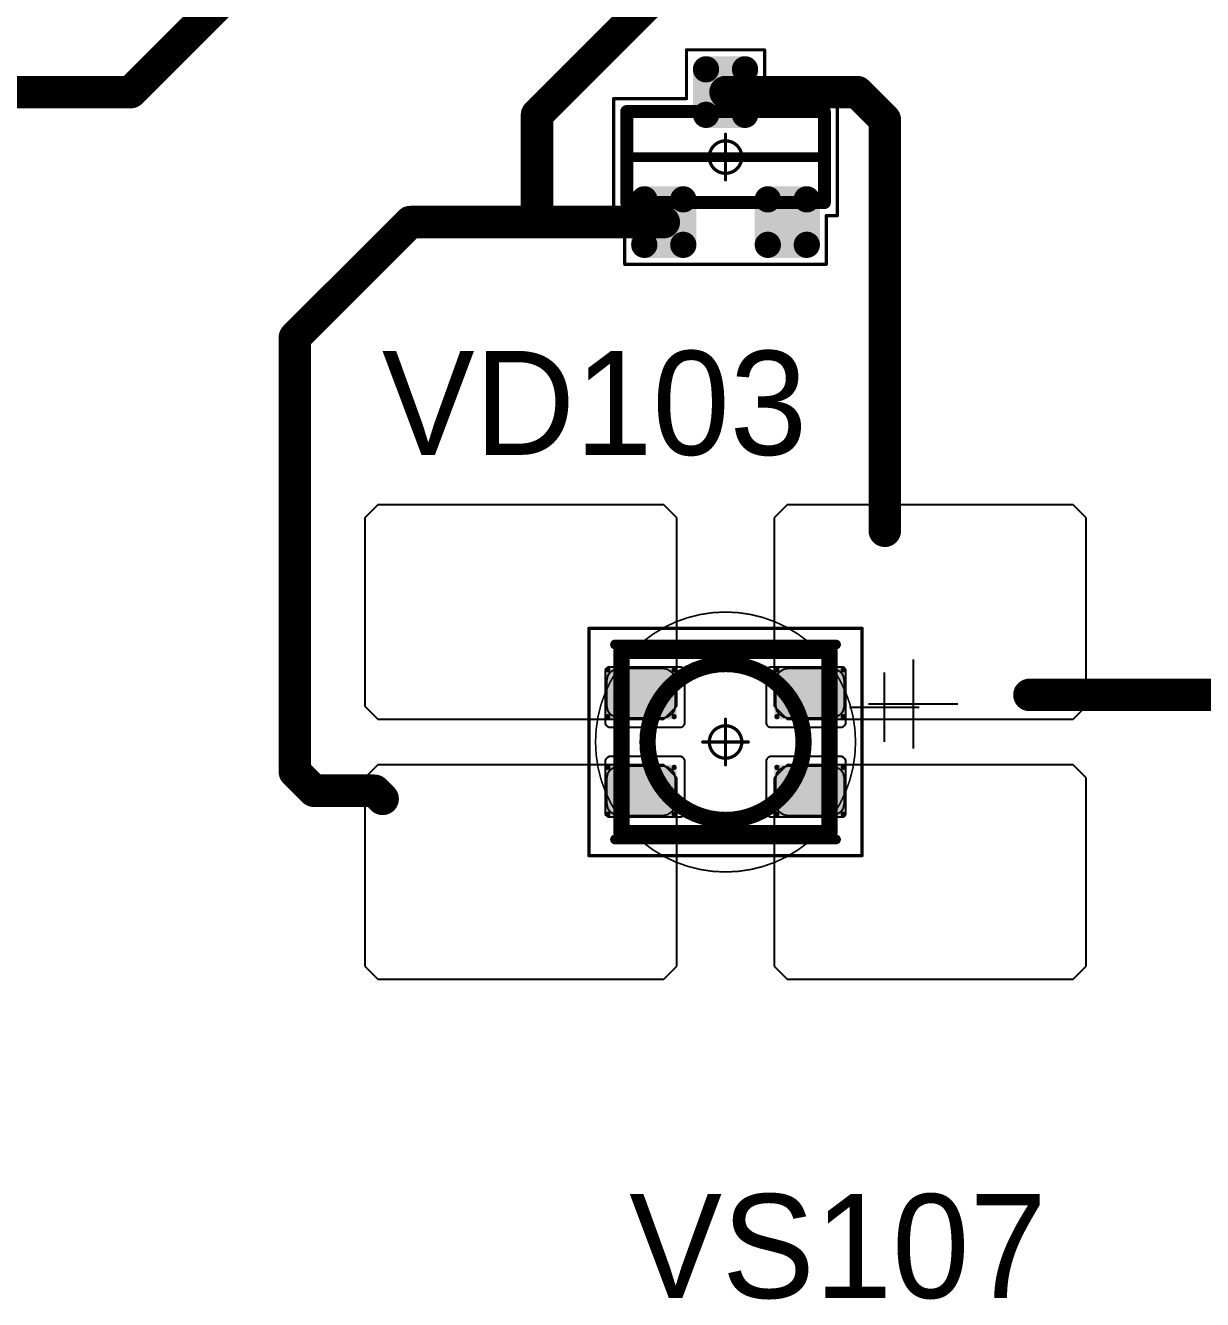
# Model space of a CAD drawing. Header units: millimetres. Extents: x 0 to 400, y 0 to 514.
# Drawn here: x 269.23 to 287.34, y 163.92 to 183.53 of the extents above; entities that cross this region are included whole.
import ezdxf

# ---------------------------------------------------------------- set-up
doc = ezdxf.new("R2010")
doc.units = ezdxf.units.MM
for name, color, linetype in [('Mechanical13', 56, 'Continuous'), ('Mechanical15', 56, 'Continuous'), ('Mechanical2', 216, 'Continuous'), ('TopLayer', 1, 'Continuous'), ('TopOverlay', 2, 'Continuous'), ('TopPaste', 8, 'Continuous'), ('TopSolder', 216, 'Continuous')]:
    doc.layers.add(name, color=color, linetype=linetype)

# ---------------------------------------------------------------- blocks, each defined once
blk = doc.blocks.new('SOT23_79')
at = {"layer": 'Mechanical13', "const_width": 0.2}
for points in [[(-0.7, 1.52), (0.7, 1.52)], [(-0.7, 1.52), (-0.7, -1.52)], [(0.7, 1.52), (0.7, -1.52)], [(-0.7, -1.52), (0.7, -1.52)]]:
    blk.add_lwpolyline(points, dxfattribs=at)
at = {"layer": 'Mechanical13', "const_width": 0.1}
for points in [[(-0.75, 1.52, 1), (-0.65, 1.52, 1)], [(-0.75, 1.52, 1), (-0.65, 1.52, 1)], [(0.65, 1.52, 1), (0.75, 1.52, 1)], [(0.65, 1.52, 1), (0.75, 1.52, 1)], [(-0.75, -1.52, 1), (-0.65, -1.52, 1)], [(-0.75, -1.52, 1), (-0.65, -1.52, 1)], [(0.65, -1.52, 1), (0.75, -1.52, 1)], [(0.65, -1.52, 1), (0.75, -1.52, 1)]]:
    blk.add_lwpolyline(points, format="xyb", close=True, dxfattribs=at)
at = {"layer": 'Mechanical15', "const_width": 0.05}
for points in [[(-1.65, 1.55), (-1.65, -1.55)], [(-1.65, 1.55), (-0.9, 1.55)], [(-0.9, 1.72), (-0.9, 1.55)], [(-0.9, 1.72), (0.9, 1.72)], [(0.9, 1.72), (0.9, 0.6)], [(0.9, 0.6), (1.65, 0.6)], [(1.65, 0.6), (1.65, -0.6)], [(0, 0.35), (0, -0.35)], [(-0.35, 0), (0.35, 0)], [(0.9, -0.6), (1.65, -0.6)], [(0.9, -0.6), (0.9, -1.72)], [(-1.65, -1.55), (-0.9, -1.55)], [(-0.9, -1.55), (-0.9, -1.72)], [(-0.9, -1.72), (0.9, -1.72)]]:
    blk.add_lwpolyline(points, dxfattribs=at)
at = {"layer": 'Mechanical15'}
for points, const_width in [([(-1.662, 1.55, 1), (-1.637, 1.55, 1)], 0.025), ([(-1.662, 1.55, 1), (-1.637, 1.55, 1)], 0.025), ([(-0.913, 1.72, 1), (-0.888, 1.72, 1)], 0.025), ([(-0.913, 1.72, 1), (-0.888, 1.72, 1)], 0.025), ([(-0.913, 1.55, 1), (-0.888, 1.55, 1)], 0.025), ([(-0.913, 1.55, 1), (-0.888, 1.55, 1)], 0.025), ([(0.888, 1.72, 1), (0.913, 1.72, 1)], 0.025), ([(0.888, 1.72, 1), (0.913, 1.72, 1)], 0.025), ([(0.888, 0.6, 1), (0.913, 0.6, 1)], 0.025), ([(0.888, 0.6, 1), (0.913, 0.6, 1)], 0.025), ([(1.637, 0.6, 1), (1.662, 0.6, 1)], 0.025), ([(1.637, 0.6, 1), (1.662, 0.6, 1)], 0.025), ([(0.25, 0, 1), (-0.25, 0, 1)], 0.05), ([(-0.012, 0.35, 1), (0.012, 0.35, 1)], 0.025), ([(-0.362, 0, 1), (-0.337, 0, 1)], 0.025), ([(-0.262, 0, 1), (-0.238, 0, 1)], 0.025), ([(0.238, 0, 1), (0.262, 0, 1)], 0.025), ([(0.337, 0, 1), (0.362, 0, 1)], 0.025), ([(-0.012, -0.35, 1), (0.012, -0.35, 1)], 0.025), ([(0.888, -0.6, 1), (0.913, -0.6, 1)], 0.025), ([(0.888, -0.6, 1), (0.913, -0.6, 1)], 0.025), ([(1.637, -0.6, 1), (1.662, -0.6, 1)], 0.025), ([(1.637, -0.6, 1), (1.662, -0.6, 1)], 0.025), ([(-1.662, -1.55, 1), (-1.637, -1.55, 1)], 0.025), ([(-1.662, -1.55, 1), (-1.637, -1.55, 1)], 0.025), ([(-0.913, -1.55, 1), (-0.888, -1.55, 1)], 0.025), ([(-0.913, -1.55, 1), (-0.888, -1.55, 1)], 0.025), ([(-0.913, -1.72, 1), (-0.888, -1.72, 1)], 0.025), ([(-0.913, -1.72, 1), (-0.888, -1.72, 1)], 0.025), ([(0.888, -1.72, 1), (0.913, -1.72, 1)], 0.025), ([(0.888, -1.72, 1), (0.913, -1.72, 1)], 0.025)]:
    blk.add_lwpolyline(points, format="xyb", close=True, dxfattribs=dict(at, const_width=const_width))
at = {"layer": 'TopLayer', "const_width": 0.1}
for points in [[(-1.4, 1.25, 1), (-1.3, 1.25, 1)], [(-0.7, 1.25, 1), (-0.6, 1.25, 1)], [(-1.4, 0.65, 1), (-1.3, 0.65, 1)], [(-0.7, 0.65, 1), (-0.6, 0.65, 1)], [(0.6, 0.3, 1), (0.7, 0.3, 1)], [(1.3, 0.3, 1), (1.4, 0.3, 1)], [(0.6, -0.3, 1), (0.7, -0.3, 1)], [(1.3, -0.3, 1), (1.4, -0.3, 1)], [(-1.4, -0.65, 1), (-1.3, -0.65, 1)], [(-0.7, -0.65, 1), (-0.6, -0.65, 1)], [(-1.4, -1.25, 1), (-1.3, -1.25, 1)], [(-0.7, -1.25, 1), (-0.6, -1.25, 1)]]:
    blk.add_lwpolyline(points, format="xyb", close=True, dxfattribs=at)
at = {"layer": 'TopLayer'}
for points in [[(-1.45, 1.25), (-1.45, 0.65), (-0.55, 1.25), (-0.55, 0.65)], [(-1.35, 1.35), (-1.35, 0.55), (-0.65, 1.35), (-0.65, 0.55)], [(0.65, 0.4), (0.65, -0.4), (1.35, 0.4), (1.35, -0.4)], [(0.55, 0.3), (0.55, -0.3), (1.45, 0.3), (1.45, -0.3)], [(-1.35, -0.55), (-1.35, -1.35), (-0.65, -0.55), (-0.65, -1.35)], [(-1.45, -0.65), (-1.45, -1.25), (-0.55, -0.65), (-0.55, -1.25)]]:
    blk.add_solid(points, dxfattribs=at)
at = {"layer": 'TopOverlay', "const_width": 0.15}
blk.add_lwpolyline([(0, 1.5), (0, -1.5)], dxfattribs=at)
at = {"layer": 'TopOverlay', "const_width": 0.075}
for points in [[(-0.038, 1.5, 1), (0.038, 1.5, 1)], [(-0.038, -1.5, 1), (0.038, -1.5, 1)]]:
    blk.add_lwpolyline(points, format="xyb", close=True, dxfattribs=at)
at = {"layer": 'TopPaste', "const_width": 0.075}
for points in [[(-1.387, 1.25, 1), (-1.313, 1.25, 1)], [(-0.687, 1.25, 1), (-0.613, 1.25, 1)], [(-1.387, 0.65, 1), (-1.313, 0.65, 1)], [(-0.687, 0.65, 1), (-0.613, 0.65, 1)], [(0.613, 0.3, 1), (0.687, 0.3, 1)], [(1.313, 0.3, 1), (1.387, 0.3, 1)], [(0.613, -0.3, 1), (0.687, -0.3, 1)], [(1.313, -0.3, 1), (1.387, -0.3, 1)], [(-1.387, -0.65, 1), (-1.313, -0.65, 1)], [(-0.687, -0.65, 1), (-0.613, -0.65, 1)], [(-1.387, -1.25, 1), (-1.313, -1.25, 1)], [(-0.687, -1.25, 1), (-0.613, -1.25, 1)]]:
    blk.add_lwpolyline(points, format="xyb", close=True, dxfattribs=at)
at = {"layer": 'TopPaste'}
for points in [[(-1.425, 1.25), (-1.425, 0.65), (-0.575, 1.25), (-0.575, 0.65)], [(-1.35, 1.325), (-1.35, 0.575), (-0.65, 1.325), (-0.65, 0.575)], [(0.575, 0.3), (0.575, -0.3), (1.425, 0.3), (1.425, -0.3)], [(0.65, 0.375), (0.65, -0.375), (1.35, 0.375), (1.35, -0.375)], [(-1.35, -0.575), (-1.35, -1.325), (-0.65, -0.575), (-0.65, -1.325)], [(-1.425, -0.65), (-1.425, -1.25), (-0.575, -0.65), (-0.575, -1.25)]]:
    blk.add_solid(points, dxfattribs=at)
at = {"layer": 'TopSolder', "const_width": 0.202}
for points in [[(-1.451, 1.25, 1), (-1.249, 1.25, 1)], [(-0.751, 1.25, 1), (-0.549, 1.25, 1)], [(-1.451, 0.65, 1), (-1.249, 0.65, 1)], [(-0.751, 0.65, 1), (-0.549, 0.65, 1)], [(0.549, 0.3, 1), (0.751, 0.3, 1)], [(1.249, 0.3, 1), (1.451, 0.3, 1)], [(0.549, -0.3, 1), (0.751, -0.3, 1)], [(1.249, -0.3, 1), (1.451, -0.3, 1)], [(-1.451, -0.65, 1), (-1.249, -0.65, 1)], [(-0.751, -0.65, 1), (-0.549, -0.65, 1)], [(-1.451, -1.25, 1), (-1.249, -1.25, 1)], [(-0.751, -1.25, 1), (-0.549, -1.25, 1)]]:
    blk.add_lwpolyline(points, format="xyb", close=True, dxfattribs=at)
at = {"layer": 'TopSolder'}
for points in [[(-1.35, 1.452), (-1.35, 0.448), (-0.65, 1.452), (-0.65, 0.448)], [(-1.552, 1.25), (-1.552, 0.65), (-0.448, 1.25), (-0.448, 0.65)], [(0.65, 0.502), (0.65, -0.502), (1.35, 0.502), (1.35, -0.502)], [(0.448, 0.3), (0.448, -0.3), (1.552, 0.3), (1.552, -0.3)], [(-1.35, -0.448), (-1.35, -1.452), (-0.65, -0.448), (-0.65, -1.452)], [(-1.552, -0.65), (-1.552, -1.25), (-0.448, -0.65), (-0.448, -1.25)]]:
    blk.add_solid(points, dxfattribs=at)
blk = doc.blocks.new('E65F_252')
at = {"layer": 'Mechanical13'}
for p, q in [((2.441, 1.071), (2.441, 0)), ((1.905, 0.536), (2.976, 0.536))]:
    blk.add_line(p, q, dxfattribs=at)
at = {"layer": 'Mechanical13', "const_width": 0.25}
for points in [[(-1.6, -1.4), (-1.6, 1.4)], [(-1.6, 1.4), (1.6, 1.4)], [(1.6, -1.4), (1.6, 1.4)], [(-1.6, -1.4), (1.6, -1.4)]]:
    blk.add_lwpolyline(points, dxfattribs=at)
at = {"layer": 'Mechanical13'}
for points, const_width in [([(-1.663, 1.4, 1), (-1.538, 1.4, 1)], 0.125), ([(-1.663, 1.4, 1), (-1.538, 1.4, 1)], 0.125), ([(1.537, 1.4, 1), (1.662, 1.4, 1)], 0.125), ([(1.537, 1.4, 1), (1.662, 1.4, 1)], 0.125), ([(1.2, 0, 1), (-1.2, 0, 1)], 0.25), ([(-1.263, 0, 1), (-1.138, 0, 1)], 0.125), ([(1.137, 0, 1), (1.262, 0, 1)], 0.125), ([(-1.663, -1.4, 1), (-1.538, -1.4, 1)], 0.125), ([(-1.663, -1.4, 1), (-1.538, -1.4, 1)], 0.125), ([(1.537, -1.4, 1), (1.662, -1.4, 1)], 0.125), ([(1.537, -1.4, 1), (1.662, -1.4, 1)], 0.125)]:
    blk.add_lwpolyline(points, format="xyb", close=True, dxfattribs=dict(at, const_width=const_width))
at = {"layer": 'Mechanical15', "const_width": 0.05}
for points in [[(-2.1, 1.75), (2.1, 1.75)], [(-2.1, -1.75), (-2.1, 1.75)], [(2.1, -1.75), (2.1, 1.75)], [(0, -0.35), (0, 0.35)], [(0, -0.35), (0, 0.35)], [(-0.35, 0), (0.35, 0)], [(-0.35, 0), (0.35, 0)], [(-2.1, -1.75), (2.1, -1.75)]]:
    blk.add_lwpolyline(points, dxfattribs=at)
at = {"layer": 'Mechanical15'}
for points, const_width in [([(-2.113, 1.75, 1), (-2.088, 1.75, 1)], 0.025), ([(-2.113, 1.75, 1), (-2.088, 1.75, 1)], 0.025), ([(2.087, 1.75, 1), (2.112, 1.75, 1)], 0.025), ([(2.087, 1.75, 1), (2.112, 1.75, 1)], 0.025), ([(0.25, 0, 1), (-0.25, 0, 1)], 0.05), ([(0.25, 0, 1), (-0.25, 0, 1)], 0.05), ([(-0.013, 0.35, 1), (0.012, 0.35, 1)], 0.025), ([(-0.013, 0.35, 1), (0.012, 0.35, 1)], 0.025), ([(-0.363, 0, 1), (-0.338, 0, 1)], 0.025), ([(-0.363, 0, 1), (-0.338, 0, 1)], 0.025), ([(-0.263, 0, 1), (-0.238, 0, 1)], 0.025), ([(-0.263, 0, 1), (-0.238, 0, 1)], 0.025), ([(0.237, 0, 1), (0.262, 0, 1)], 0.025), ([(0.237, 0, 1), (0.262, 0, 1)], 0.025), ([(0.337, 0, 1), (0.362, 0, 1)], 0.025), ([(0.337, 0, 1), (0.362, 0, 1)], 0.025), ([(-0.013, -0.35, 1), (0.012, -0.35, 1)], 0.025), ([(-0.013, -0.35, 1), (0.012, -0.35, 1)], 0.025), ([(-2.113, -1.75, 1), (-2.088, -1.75, 1)], 0.025), ([(-2.113, -1.75, 1), (-2.088, -1.75, 1)], 0.025), ([(2.087, -1.75, 1), (2.112, -1.75, 1)], 0.025), ([(2.087, -1.75, 1), (2.112, -1.75, 1)], 0.025)]:
    blk.add_lwpolyline(points, format="xyb", close=True, dxfattribs=dict(at, const_width=const_width))
at = {"layer": 'TopLayer'}
for p, q in [((-5.35, 3.65), (-5.55, 3.45)), ((-0.95, 3.65), (-5.35, 3.65)), ((-5.35, 3.65), (-5.35, 3.65)), ((-0.75, 3.45), (-0.95, 3.65)), ((0.95, 3.65), (0.75, 3.45)), ((5.35, 3.65), (0.95, 3.65)), ((0.95, 3.65), (0.95, 3.65)), ((5.55, 3.45), (5.35, 3.65)), ((-5.55, 3.45), (-5.55, 3.45)), ((-5.55, 3.45), (-5.55, 0.55)), ((-0.75, 0.55), (-0.75, 3.45)), ((0.75, 3.45), (0.75, 3.45)), ((0.75, 3.45), (0.75, 0.55)), ((5.55, 0.55), (5.55, 3.45)), ((-5.55, 0.55), (-5.35, 0.35)), ((-0.95, 0.35), (-0.75, 0.55)), ((0.75, 0.55), (0.95, 0.35)), ((5.35, 0.35), (5.55, 0.55)), ((-5.35, 0.35), (-0.95, 0.35)), ((0.95, 0.35), (5.35, 0.35)), ((-5.35, -0.35), (-5.55, -0.55)), ((-0.95, -0.35), (-5.35, -0.35)), ((-5.35, -0.35), (-5.35, -0.35)), ((-0.75, -0.55), (-0.95, -0.35)), ((0.95, -0.35), (0.75, -0.55)), ((5.35, -0.35), (0.95, -0.35)), ((0.95, -0.35), (0.95, -0.35)), ((5.55, -0.55), (5.35, -0.35)), ((-5.55, -0.55), (-5.55, -0.55)), ((-5.55, -0.55), (-5.55, -3.45)), ((-0.75, -3.45), (-0.75, -0.55)), ((0.75, -0.55), (0.75, -0.55)), ((0.75, -0.55), (0.75, -3.45)), ((5.55, -3.45), (5.55, -0.55)), ((-5.55, -3.45), (-5.35, -3.65)), ((-0.95, -3.65), (-0.75, -3.45)), ((0.75, -3.45), (0.95, -3.65)), ((5.35, -3.65), (5.55, -3.45)), ((-5.35, -3.65), (-0.95, -3.65)), ((0.95, -3.65), (5.35, -3.65))]:
    blk.add_line(p, q, dxfattribs=at)
at = {"layer": 'TopLayer', "const_width": 0.04}
for points in [[(-1.83, 1.11, 1), (-1.79, 1.11, 1)], [(-0.81, 1.11, 1), (-0.77, 1.11, 1)], [(0.77, 1.11, 1), (0.81, 1.11, 1)], [(1.79, 1.11, 1), (1.83, 1.11, 1)], [(-1.83, 0.39, 1), (-1.79, 0.39, 1)], [(-0.81, 0.39, 1), (-0.77, 0.39, 1)], [(0.77, 0.39, 1), (0.81, 0.39, 1)], [(1.79, 0.39, 1), (1.83, 0.39, 1)], [(-1.83, -0.39, 1), (-1.79, -0.39, 1)], [(-0.81, -0.39, 1), (-0.77, -0.39, 1)], [(0.77, -0.39, 1), (0.81, -0.39, 1)], [(1.79, -0.39, 1), (1.83, -0.39, 1)], [(-1.83, -1.11, 1), (-1.79, -1.11, 1)], [(-0.81, -1.11, 1), (-0.77, -1.11, 1)], [(0.77, -1.11, 1), (0.81, -1.11, 1)], [(1.79, -1.11, 1), (1.83, -1.11, 1)]]:
    blk.add_lwpolyline(points, format="xyb", close=True, dxfattribs=at)
at = {"layer": 'TopLayer'}
for points in [[(-1.85, 1.11), (-1.85, 0.39), (-0.75, 1.11), (-0.75, 0.39)], [(-1.81, 1.15), (-1.81, 0.35), (-0.79, 1.15), (-0.79, 0.35)], [(0.75, 1.11), (0.75, 0.39), (1.85, 1.11), (1.85, 0.39)], [(0.79, 1.15), (0.79, 0.35), (1.81, 1.15), (1.81, 0.35)], [(-1.85, -0.39), (-1.85, -1.11), (-0.75, -0.39), (-0.75, -1.11)], [(-1.81, -0.35), (-1.81, -1.15), (-0.79, -0.35), (-0.79, -1.15)], [(0.75, -0.39), (0.75, -1.11), (1.85, -0.39), (1.85, -1.11)], [(0.79, -0.35), (0.79, -1.15), (1.81, -0.35), (1.81, -1.15)]]:
    blk.add_solid(points, dxfattribs=at)
at = {"layer": 'TopOverlay'}
for p, q in [((2.886, 1.271), (2.886, -0.1)), ((2.2, 0.586), (3.571, 0.586))]:
    blk.add_line(p, q, dxfattribs=at)
at = {"layer": 'TopOverlay', "const_width": 0.15}
for points in [[(-1.7, 1.5), (1.7, 1.5)], [(-1.7, -1.5), (1.7, -1.5)]]:
    blk.add_lwpolyline(points, dxfattribs=at)
at = {"layer": 'TopOverlay', "const_width": 0.075}
for points in [[(-1.738, 1.5, 1), (-1.663, 1.5, 1)], [(1.662, 1.5, 1), (1.737, 1.5, 1)], [(-1.738, -1.5, 1), (-1.663, -1.5, 1)], [(1.662, -1.5, 1), (1.737, -1.5, 1)]]:
    blk.add_lwpolyline(points, format="xyb", close=True, dxfattribs=at)
at = {"layer": 'TopPaste'}
for p, q in [((-1.814, 1.011), (-1.829, 0.938)), ((-1.773, 1.073), (-1.814, 1.011)), ((-1.711, 1.114), (-1.773, 1.073)), ((-1.638, 1.129), (-1.711, 1.114)), ((-0.963, 1.129), (-1.638, 1.129)), ((-0.889, 1.114), (-0.963, 1.129)), ((-0.827, 1.073), (-0.889, 1.114)), ((-0.786, 1.011), (-0.827, 1.073)), ((-0.771, 0.938), (-0.786, 1.011)), ((0.786, 1.011), (0.771, 0.938)), ((0.827, 1.073), (0.786, 1.011)), ((0.889, 1.114), (0.827, 1.073)), ((0.962, 1.129), (0.889, 1.114)), ((1.637, 1.129), (0.962, 1.129)), ((1.711, 1.114), (1.637, 1.129)), ((1.773, 1.073), (1.711, 1.114)), ((1.814, 1.011), (1.773, 1.073)), ((1.829, 0.938), (1.814, 1.011)), ((-1.829, 0.938), (-1.829, 0.563)), ((-0.771, 0.563), (-0.771, 0.938)), ((0.771, 0.938), (0.771, 0.563)), ((1.829, 0.563), (1.829, 0.938)), ((-1.829, 0.563), (-1.814, 0.489)), ((-1.814, 0.489), (-1.773, 0.427)), ((-1.773, 0.427), (-1.711, 0.386)), ((-0.889, 0.386), (-0.827, 0.427)), ((-0.827, 0.427), (-0.786, 0.489)), ((-0.786, 0.489), (-0.771, 0.563)), ((0.771, 0.563), (0.786, 0.489)), ((0.786, 0.489), (0.827, 0.427)), ((0.827, 0.427), (0.889, 0.386)), ((1.711, 0.386), (1.773, 0.427)), ((1.773, 0.427), (1.814, 0.489)), ((1.814, 0.489), (1.829, 0.563)), ((-1.711, 0.386), (-1.638, 0.371)), ((-1.638, 0.371), (-0.963, 0.371)), ((-0.963, 0.371), (-0.889, 0.386)), ((0.889, 0.386), (0.962, 0.371)), ((0.962, 0.371), (1.637, 0.371)), ((1.637, 0.371), (1.711, 0.386)), ((-1.711, -0.386), (-1.773, -0.427)), ((-1.638, -0.371), (-1.711, -0.386)), ((-0.963, -0.371), (-1.638, -0.371)), ((-0.889, -0.386), (-0.963, -0.371)), ((-0.827, -0.427), (-0.889, -0.386)), ((0.889, -0.386), (0.827, -0.427)), ((0.962, -0.371), (0.889, -0.386)), ((1.637, -0.371), (0.962, -0.371)), ((1.711, -0.386), (1.637, -0.371)), ((1.773, -0.427), (1.711, -0.386)), ((-1.814, -0.489), (-1.829, -0.563)), ((-1.829, -0.563), (-1.829, -0.938)), ((-1.773, -0.427), (-1.814, -0.489)), ((-0.786, -0.489), (-0.827, -0.427)), ((-0.771, -0.563), (-0.786, -0.489)), ((-0.771, -0.938), (-0.771, -0.563)), ((0.786, -0.489), (0.771, -0.563)), ((0.771, -0.563), (0.771, -0.938)), ((0.827, -0.427), (0.786, -0.489)), ((1.814, -0.489), (1.773, -0.427)), ((1.829, -0.563), (1.814, -0.489)), ((1.829, -0.938), (1.829, -0.563)), ((-1.829, -0.938), (-1.814, -1.011)), ((-0.786, -1.011), (-0.771, -0.938)), ((0.771, -0.938), (0.786, -1.011)), ((1.814, -1.011), (1.829, -0.938)), ((-1.814, -1.011), (-1.773, -1.073)), ((-1.773, -1.073), (-1.711, -1.114)), ((-1.711, -1.114), (-1.638, -1.129)), ((-1.638, -1.129), (-0.963, -1.129)), ((-0.963, -1.129), (-0.889, -1.114)), ((-0.889, -1.114), (-0.827, -1.073)), ((-0.827, -1.073), (-0.786, -1.011)), ((0.786, -1.011), (0.827, -1.073)), ((0.827, -1.073), (0.889, -1.114)), ((0.889, -1.114), (0.962, -1.129)), ((0.962, -1.129), (1.637, -1.129)), ((1.637, -1.129), (1.711, -1.114)), ((1.711, -1.114), (1.773, -1.073)), ((1.773, -1.073), (1.814, -1.011))]:
    blk.add_line(p, q, dxfattribs=at)
at = {"layer": 'TopSolder'}
for p, q in [((-1.842, 1.129), (-1.85, 1.111)), ((-1.85, 1.111), (-1.85, 1.101)), ((-1.85, 1.101), (-1.85, 1.101)), ((-1.85, 1.101), (-1.85, 0.301)), ((-1.828, 1.143), (-1.842, 1.129)), ((-1.81, 1.151), (-1.828, 1.143)), ((-1.8, 1.151), (-1.81, 1.151)), ((-0.7, 1.151), (-1.8, 1.151)), ((-0.685, 1.151), (-0.7, 1.151)), ((-0.7, 1.151), (-0.7, 1.151)), ((-0.658, 1.139), (-0.685, 1.151)), ((-0.636, 1.118), (-0.658, 1.139)), ((-0.625, 1.09), (-0.636, 1.118)), ((-0.625, 1.076), (-0.625, 1.09)), ((-0.625, 0.301), (-0.625, 1.076)), ((0.636, 1.118), (0.625, 1.09)), ((0.625, 1.09), (0.625, 1.076)), ((0.625, 1.076), (0.625, 1.076)), ((0.625, 1.076), (0.625, 0.301)), ((0.657, 1.139), (0.636, 1.118)), ((0.685, 1.151), (0.657, 1.139)), ((0.7, 1.151), (0.685, 1.151)), ((1.8, 1.151), (0.7, 1.151)), ((1.81, 1.151), (1.8, 1.151)), ((1.8, 1.151), (1.8, 1.151)), ((1.828, 1.143), (1.81, 1.151)), ((1.842, 1.129), (1.828, 1.143)), ((1.85, 1.111), (1.842, 1.129)), ((1.85, 1.101), (1.85, 1.111)), ((1.85, 0.301), (1.85, 1.101)), ((-1.85, 0.301), (-1.85, 0.286)), ((-1.85, 0.286), (-1.839, 0.258)), ((-1.839, 0.258), (-1.818, 0.237)), ((-1.818, 0.237), (-1.79, 0.226)), ((-1.79, 0.226), (-1.775, 0.226)), ((-1.775, 0.226), (-1.775, 0.226)), ((-1.775, 0.226), (-0.7, 0.226)), ((-0.7, 0.226), (-0.685, 0.226)), ((-0.685, 0.226), (-0.658, 0.237)), ((-0.658, 0.237), (-0.636, 0.258)), ((-0.636, 0.258), (-0.625, 0.286)), ((-0.625, 0.286), (-0.625, 0.301)), ((-0.625, 0.301), (-0.625, 0.301)), ((0.625, 0.301), (0.625, 0.286)), ((0.625, 0.286), (0.636, 0.258)), ((0.636, 0.258), (0.657, 0.237)), ((0.657, 0.237), (0.685, 0.226)), ((0.685, 0.226), (0.7, 0.226)), ((0.7, 0.226), (0.7, 0.226)), ((0.7, 0.226), (1.775, 0.226)), ((1.775, 0.226), (1.79, 0.226)), ((1.79, 0.226), (1.817, 0.237)), ((1.817, 0.237), (1.839, 0.258)), ((1.839, 0.258), (1.85, 0.286)), ((1.85, 0.286), (1.85, 0.301)), ((1.85, 0.301), (1.85, 0.301)), ((-1.839, -0.257), (-1.85, -0.285)), ((-1.85, -0.285), (-1.85, -0.299)), ((-1.85, -0.299), (-1.85, -0.299)), ((-1.85, -0.299), (-1.85, -1.099)), ((-1.818, -0.236), (-1.839, -0.257)), ((-1.79, -0.224), (-1.818, -0.236)), ((-1.775, -0.224), (-1.79, -0.224)), ((-0.7, -0.224), (-1.775, -0.224)), ((-0.685, -0.224), (-0.7, -0.224)), ((-0.7, -0.224), (-0.7, -0.224)), ((-0.658, -0.236), (-0.685, -0.224)), ((-0.636, -0.257), (-0.658, -0.236)), ((-0.625, -0.285), (-0.636, -0.257)), ((-0.625, -0.299), (-0.625, -0.285)), ((-0.625, -1.074), (-0.625, -0.299)), ((0.636, -0.257), (0.625, -0.285)), ((0.625, -0.285), (0.625, -0.299)), ((0.625, -0.299), (0.625, -0.299)), ((0.625, -0.299), (0.625, -1.074)), ((0.657, -0.236), (0.636, -0.257)), ((0.685, -0.224), (0.657, -0.236)), ((0.7, -0.224), (0.685, -0.224)), ((1.775, -0.224), (0.7, -0.224)), ((1.79, -0.224), (1.775, -0.224)), ((1.775, -0.224), (1.775, -0.224)), ((1.817, -0.236), (1.79, -0.224)), ((1.839, -0.257), (1.817, -0.236)), ((1.85, -0.285), (1.839, -0.257)), ((1.85, -0.299), (1.85, -0.285)), ((1.85, -1.099), (1.85, -0.299)), ((-1.85, -1.099), (-1.85, -1.109)), ((-1.85, -1.109), (-1.842, -1.128)), ((-1.842, -1.128), (-1.828, -1.142)), ((-1.828, -1.142), (-1.81, -1.149)), ((-1.81, -1.149), (-1.8, -1.149)), ((-1.8, -1.149), (-0.7, -1.149)), ((-1.8, -1.149), (-1.8, -1.149)), ((-0.7, -1.149), (-0.685, -1.149)), ((-0.685, -1.149), (-0.658, -1.138)), ((-0.658, -1.138), (-0.636, -1.117)), ((-0.636, -1.117), (-0.625, -1.089)), ((-0.625, -1.089), (-0.625, -1.074)), ((-0.625, -1.074), (-0.625, -1.074)), ((0.625, -1.074), (0.625, -1.089)), ((0.625, -1.089), (0.636, -1.117)), ((0.636, -1.117), (0.657, -1.138)), ((0.657, -1.138), (0.685, -1.149)), ((0.685, -1.149), (0.7, -1.149)), ((0.7, -1.149), (1.8, -1.149)), ((0.7, -1.149), (0.7, -1.149)), ((1.8, -1.149), (1.81, -1.149)), ((1.81, -1.149), (1.828, -1.142)), ((1.828, -1.142), (1.842, -1.128)), ((1.842, -1.128), (1.85, -1.109)), ((1.85, -1.109), (1.85, -1.099)), ((1.85, -1.099), (1.85, -1.099))]:
    blk.add_line(p, q, dxfattribs=at)

msp = doc.modelspace()

# ---------------------------------------------------------------- linework, layer by layer
at = {"layer": 'Mechanical2'}
for points, const_width in [([(282, 172.5, 1), (278, 172.5, 1)], 0.0254), ([(280, 174.5, 1), (280, 174.5, 1)], 0.0005), ([(277.994, 172.5, 1), (278.006, 172.5, 1)], 0.0127), ([(281.994, 172.5, 1), (282.006, 172.5, 1)], 0.0127), ([(278, 172.5, 1), (278, 172.5, 1)], 0.0005), ([(282, 172.5, 1), (282, 172.5, 1)], 0.0005), ([(280, 170.5, 1), (280, 170.5, 1)], 0.0005)]:
    msp.add_lwpolyline(points, format="xyb", close=True, dxfattribs=dict(at, const_width=const_width))
at = {"layer": 'Mechanical2', "const_width": 0.001}
for points in [[(280, 170.5), (280, 174.5)], [(278, 172.5), (282, 172.5)]]:
    msp.add_lwpolyline(points, dxfattribs=at)
at = {"layer": 'TopLayer', "const_width": 0.5}
for points in [[(270.85, 182.5), (274.825, 186.475)], [(277.1, 182.15), (279.075, 184.125)], [(262.45, 182.5), (270.85, 182.5)], [(280, 182.5), (282.025, 182.5)], [(282.025, 182.5), (282.45, 182.075)], [(277.1, 180.5), (277.1, 182.15)], [(282.45, 175.75), (282.45, 182.075)], [(273.375, 178.725), (275.15, 180.5)], [(275.15, 180.5), (277.1, 180.5)], [(277.1, 180.5), (279.05, 180.5)], [(273.375, 172.043), (273.375, 178.725)], [(284.675, 173.225), (293.3, 173.225)], [(273.375, 172.043), (273.668, 171.75)], [(273.668, 171.75), (274.6, 171.75)], [(274.6, 171.75), (274.725, 171.625)]]:
    msp.add_lwpolyline(points, dxfattribs=at)
at = {"layer": 'TopLayer', "const_width": 0.25}
for points in [[(270.725, 182.5, 1), (270.975, 182.5, 1)], [(270.725, 182.5, 1), (270.975, 182.5, 1)], [(279.875, 182.5, 1), (280.125, 182.5, 1)], [(281.9, 182.5, 1), (282.15, 182.5, 1)], [(281.9, 182.5, 1), (282.15, 182.5, 1)], [(276.975, 182.15, 1), (277.225, 182.15, 1)], [(276.975, 182.15, 1), (277.225, 182.15, 1)], [(282.325, 182.075, 1), (282.575, 182.075, 1)], [(282.325, 182.075, 1), (282.575, 182.075, 1)], [(275.025, 180.5, 1), (275.275, 180.5, 1)], [(275.025, 180.5, 1), (275.275, 180.5, 1)], [(276.975, 180.5, 1), (277.225, 180.5, 1)], [(276.975, 180.5, 1), (277.225, 180.5, 1)], [(276.975, 180.5, 1), (277.225, 180.5, 1)], [(278.925, 180.5, 1), (279.175, 180.5, 1)], [(273.25, 178.725, 1), (273.5, 178.725, 1)], [(273.25, 178.725, 1), (273.5, 178.725, 1)], [(282.325, 175.75, 1), (282.575, 175.75, 1)], [(284.55, 173.225, 1), (284.8, 173.225, 1)], [(273.25, 172.043, 1), (273.5, 172.043, 1)], [(273.25, 172.043, 1), (273.5, 172.043, 1)], [(273.543, 171.75, 1), (273.793, 171.75, 1)], [(273.543, 171.75, 1), (273.793, 171.75, 1)], [(274.475, 171.75, 1), (274.725, 171.75, 1)], [(274.475, 171.75, 1), (274.725, 171.75, 1)], [(274.6, 171.625, 1), (274.85, 171.625, 1)]]:
    msp.add_lwpolyline(points, format="xyb", close=True, dxfattribs=at)

# ---------------------------------------------------------------- block references
for name, p, rotation in [('SOT23_79', (280, 181.5), 90), ('E65F_252', (280, 172.5), 360)]:
    msp.add_blockref(name, p, dxfattribs=dict(rotation=rotation))

# ---------------------------------------------------------------- texts
at = {"layer": 'TopOverlay'}
for s, p in [('VD103', (274.713, 176.918)), ('VS107', (278.518, 163.944))]:
    msp.add_text(s, height=1.6, dxfattribs=at).set_placement(p)

doc.saveas('drawing.dxf')
